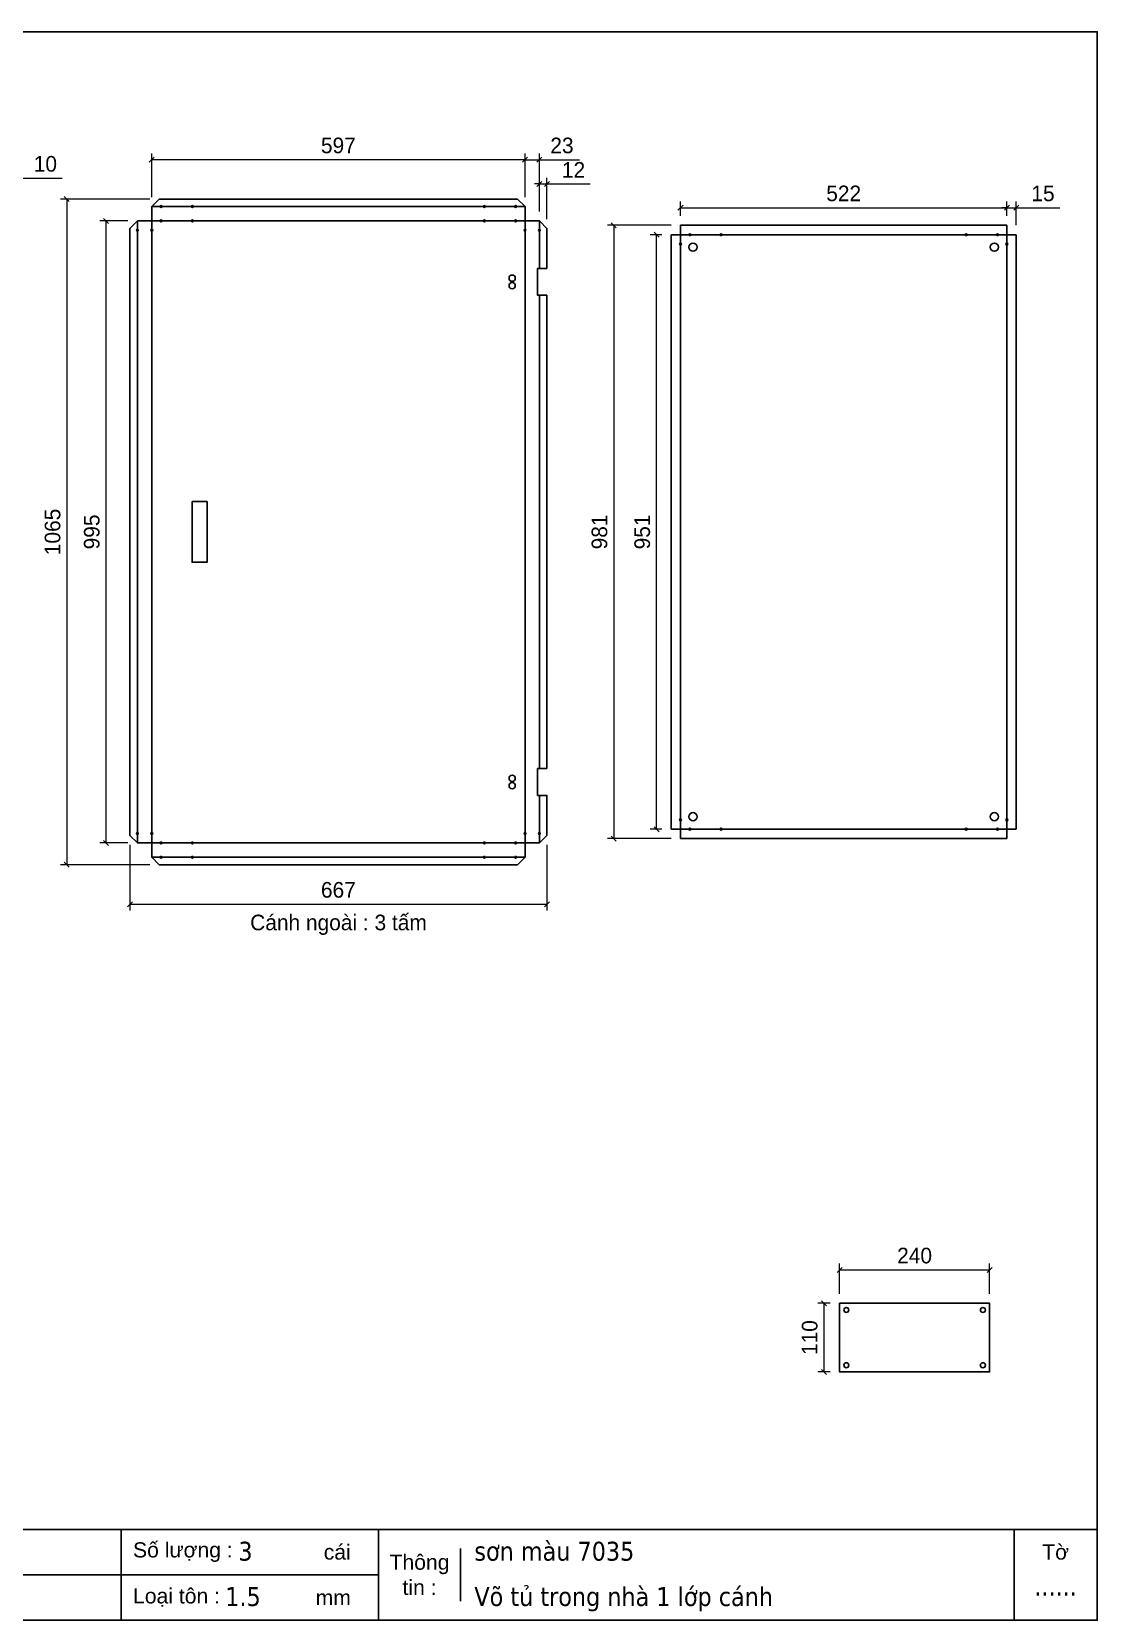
# Model space of a CAD drawing. Header units: millimetres. Extents: x 0 to 3594, y 0 to 2541.
# Drawn here: x 1890 to 3594, y 0 to 2541 of the extents above; entities that cross this region are included whole.
import ezdxf
from ezdxf.enums import TextEntityAlignment as Align

# ---------------------------------------------------------------- set-up
doc = ezdxf.new("R2010")
doc.units = ezdxf.units.MM
doc.layers.add('CNC', color=7, linetype='Continuous')
doc.layers.add('DIM', color=253, linetype='Continuous')
doc.styles.add('Arial', font='arial.ttf')
doc.styles.add('Tahoma (Input Text)', font='tahoma.ttf')
doc.dimstyles.new('Dim-25', dxfattribs={"dimtxt": 25, "dimasz": 8, "dimexe": 10, "dimexo": 15, "dimgap": 10, "dimtad": 1, "dimdec": 0, "dimtxsty": 'Standard', "dimblk": 'OBLIQUE', "dimcen": 10, "dimclrd": 5, "dimclre": 5, "dimclrt": 3, "dimazin": 3, "dimtfac": 1, "dimtdec": 0, "dimtmove": 0, "dimatfit": 3, "dimldrblk": 'OBLIQUE', "dimlwd": 9, "dimlwe": 9})

# ---------------------------------------------------------------- blocks, each defined once
blk = doc.blocks.new('khungtenAsean2')
at = {"color": 7}
for p, q in [((2970, -1980), (0, -1980)), ((1680, -1980), (1680, -2100)), ((2020, -1980), (2020, -2100)), ((2860, -1980), (2860, -2100)), ((2128.3, -2005), (2128.3, -2075)), ((2020, -2040), (0, -2040))]:
    blk.add_line(p, q, dxfattribs=at)
blk.add_lwpolyline([(0, 0), (2970, 0), (2970, -2100), (0, -2100)], close=True, dxfattribs=at)
at = {"color": 2, "char_height": 20, "style": 'Arial'}
for s, insert, width, attachment_point in [('  Số lượng :', (1680, -2010), 917.634, 4), ('cái', (1947.6, -2010), 917.634, 4), ('Thông\\Ptin :', (2074.2, -2040), 108.311, 5), ('Tờ', (2915, -2010), 110, 5), ('  Loại tôn :', (1680, -2070), 917.634, 4), ('mm', (1936.9, -2070), 917.634, 4)]:
    blk.add_mtext(s, dxfattribs=dict(at, insert=insert, width=width, attachment_point=attachment_point))
at = {"color": 1, "style": 'Tahoma (Input Text)', "flags": 8}
for tag, p in [('#03', (506.6, -2019.3)), ('#01', (137.1, -2021.3)), ('#05', (1106.6, -2021.3)), ('#07', (1834.7, -2021.3)), ('#09', (2146.7, -2021.3)), ('#02', (98.5, -2081.3)), ('#04', (486.1, -2081.3)), ('#06', (1065.3, -2081.3)), ('#08', (1817.4, -2081.3)), ('#10', (2146.7, -2081.3))]:
    blk.add_attdef(tag, p, '', height=25, dxfattribs=at)
blk.add_attdef('#11', text='', height=25, dxfattribs=at).set_placement((2915, -2067.3), align=Align.CENTER)
blk = doc.blocks.new('*D13')
at = {"color": 0, "linetype": 'ByBlock', "lineweight": -2}
for p, q in [((1854.7, 2302.8), (1862.7, 2310.8)), ((1872.7, 2310.8), (1864.7, 2302.8))]:
    blk.add_line(p, q, dxfattribs=at)
at = {"layer": 'Defpoints', "color": 0, "transparency": 16777216}
for p in [(1868.7, 2306.8), (1858.7, 2239.4), (1868.7, 2239.4)]:
    blk.add_point(p, dxfattribs=at)
at = {"layer": 'DIM', "color": 5, "lineweight": 9, "transparency": 16777216}
for p, q in [((1858.7, 2254.4), (1858.7, 2316.8)), ((1868.7, 2254.4), (1868.7, 2316.8)), ((1858.7, 2306.8), (1850.7, 2306.8)), ((1858.7, 2306.8), (1868.7, 2306.8)), ((1868.7, 2306.8), (1938.1, 2306.8))]:
    blk.add_line(p, q, dxfattribs=at)
at = {"layer": 'DIM', "color": 3, "transparency": 16777216, "insert": (1911.4, 2329.6), "char_height": 25, "attachment_point": 5}
blk.add_mtext('10', dxfattribs=at)
blk = doc.blocks.new('_Oblique')
at = {"color": 0, "linetype": 'ByBlock', "lineweight": -2}
blk.add_line((-0.5, -0.5), (0.5, 0.5), dxfattribs=at)
blk = doc.blocks.new('*D24')
at = {"color": 0, "linetype": 'ByBlock', "lineweight": -2}
for p, q in [((3185.6, 564.4), (3177.6, 556.4)), ((3417.6, 556.4), (3425.6, 564.4))]:
    blk.add_line(p, q, dxfattribs=at)
at = {"layer": 'Defpoints', "color": 0, "ltscale": 3, "transparency": 16777216}
for p in [(3421.6, 560.4), (3181.6, 507.1), (3421.6, 507.1)]:
    blk.add_point(p, dxfattribs=at)
at = {"layer": 'DIM', "color": 5, "lineweight": 9, "ltscale": 3, "transparency": 16777216}
for p, q in [((3181.6, 522.1), (3181.6, 570.4)), ((3181.6, 560.4), (3421.6, 560.4)), ((3421.6, 522.1), (3421.6, 570.4))]:
    blk.add_line(p, q, dxfattribs=at)
at = {"layer": 'DIM', "color": 3, "ltscale": 3, "transparency": 16777216, "insert": (3301.6, 583.2), "char_height": 25, "attachment_point": 5}
blk.add_mtext('240', dxfattribs=at)
blk = doc.blocks.new('*D25')
at = {"color": 0, "linetype": 'ByBlock', "lineweight": -2}
for p, q in [((3160.7, 503.1), (3152.7, 511.1)), ((3152.7, 401.1), (3160.7, 393.1))]:
    blk.add_line(p, q, dxfattribs=at)
at = {"layer": 'Defpoints', "color": 0, "ltscale": 3, "transparency": 16777216}
for p in [(3181.6, 507.1), (3156.7, 397.1), (3181.6, 397.1)]:
    blk.add_point(p, dxfattribs=at)
at = {"layer": 'DIM', "color": 5, "lineweight": 9, "ltscale": 3, "transparency": 16777216}
for p, q in [((3166.6, 507.1), (3146.7, 507.1)), ((3156.7, 507.1), (3156.7, 397.1)), ((3166.6, 397.1), (3146.7, 397.1))]:
    blk.add_line(p, q, dxfattribs=at)
at = {"layer": 'DIM', "color": 3, "ltscale": 3, "transparency": 16777216, "insert": (3133.9, 452.1), "char_height": 25, "attachment_point": 5, "rotation": 90}
blk.add_mtext('110', dxfattribs=at)
blk = doc.blocks.new('f3daunguoc')
at = {"layer": 'CNC', "color": 2, "lineweight": -3}
blk.add_circle((0, 0), 1.5, dxfattribs=at)
blk = doc.blocks.new('*D26')
at = {"color": 0, "linetype": 'ByBlock', "lineweight": -2}
for p, q in [((2697.5, 2293.6), (2705.5, 2301.6)), ((2717.5, 2301.6), (2709.5, 2293.6))]:
    blk.add_line(p, q, dxfattribs=at)
at = {"layer": 'Defpoints', "color": 0, "transparency": 16777216}
for p in [(2713.5, 2297.6), (2701.5, 2238.4), (2713.5, 2226.4)]:
    blk.add_point(p, dxfattribs=at)
at = {"layer": 'DIM', "color": 5, "lineweight": 9, "transparency": 16777216}
for p, q in [((2701.5, 2297.6), (2693.5, 2297.6)), ((2701.5, 2253.4), (2701.5, 2307.6)), ((2701.5, 2297.6), (2713.5, 2297.6)), ((2713.5, 2241.4), (2713.5, 2307.6)), ((2713.5, 2297.6), (2782.7, 2297.6))]:
    blk.add_line(p, q, dxfattribs=at)
at = {"layer": 'DIM', "color": 3, "transparency": 16777216, "insert": (2756.1, 2320.1), "char_height": 25, "attachment_point": 5}
blk.add_mtext('12', dxfattribs=at)
blk = doc.blocks.new('*D27')
at = {"color": 0, "linetype": 'ByBlock', "lineweight": -2}
for p, q in [((2682.5, 2340.2), (2674.5, 2332.2)), ((2697.5, 2332.2), (2705.5, 2340.2))]:
    blk.add_line(p, q, dxfattribs=at)
at = {"layer": 'Defpoints', "color": 0, "transparency": 16777216}
for p in [(2701.5, 2336.2), (2678.5, 2261.4), (2701.5, 2238.4)]:
    blk.add_point(p, dxfattribs=at)
at = {"layer": 'DIM', "color": 5, "lineweight": 9, "transparency": 16777216}
for p, q in [((2678.5, 2276.4), (2678.5, 2346.2)), ((2701.5, 2253.4), (2701.5, 2346.2)), ((2678.5, 2336.2), (2701.5, 2336.2)), ((2701.5, 2336.2), (2765.7, 2336.2))]:
    blk.add_line(p, q, dxfattribs=at)
at = {"layer": 'DIM', "color": 3, "transparency": 16777216, "insert": (2737.6, 2359), "char_height": 25, "attachment_point": 5}
blk.add_mtext('23', dxfattribs=at)
blk = doc.blocks.new('*D28')
at = {"color": 0, "linetype": 'ByBlock', "lineweight": -2}
for p, q in [((2085.5, 2340.2), (2077.5, 2332.2)), ((2674.5, 2332.2), (2682.5, 2340.2))]:
    blk.add_line(p, q, dxfattribs=at)
at = {"layer": 'Defpoints', "color": 0, "transparency": 16777216}
for p in [(2081.5, 2336.2), (2081.5, 2261.4), (2678.5, 2261.4)]:
    blk.add_point(p, dxfattribs=at)
at = {"layer": 'DIM', "color": 5, "lineweight": 9, "transparency": 16777216}
for p, q in [((2081.5, 2276.4), (2081.5, 2346.2)), ((2678.5, 2276.4), (2678.5, 2346.2)), ((2678.5, 2336.2), (2081.5, 2336.2))]:
    blk.add_line(p, q, dxfattribs=at)
at = {"layer": 'DIM', "color": 3, "transparency": 16777216, "insert": (2380, 2359), "char_height": 25, "attachment_point": 5}
blk.add_mtext('597', dxfattribs=at)
blk = doc.blocks.new('*D29')
at = {"color": 0, "linetype": 'ByBlock', "lineweight": -2}
for p, q in [((1949.7, 2269.4), (1941.7, 2277.4)), ((1941.7, 1212.4), (1949.7, 1204.4))]:
    blk.add_line(p, q, dxfattribs=at)
at = {"layer": 'Defpoints', "color": 0, "transparency": 16777216}
for p in [(2093.6, 2273.4), (1945.7, 1208.4), (2093.7, 1208.4)]:
    blk.add_point(p, dxfattribs=at)
at = {"layer": 'DIM', "color": 5, "lineweight": 9, "transparency": 16777216}
for p, q in [((2078.6, 2273.4), (1935.7, 2273.4)), ((1945.7, 2273.4), (1945.7, 1208.4)), ((2078.7, 1208.4), (1935.7, 1208.4))]:
    blk.add_line(p, q, dxfattribs=at)
at = {"layer": 'DIM', "color": 3, "transparency": 16777216, "insert": (1923, 1740.9), "char_height": 25, "attachment_point": 5, "rotation": 90}
blk.add_mtext('1065', dxfattribs=at)
blk = doc.blocks.new('*D30')
at = {"color": 0, "linetype": 'ByBlock', "lineweight": -2}
for p, q in [((2012.4, 2234.4), (2004.4, 2242.4)), ((2004.4, 1247.4), (2012.4, 1239.4))]:
    blk.add_line(p, q, dxfattribs=at)
at = {"layer": 'Defpoints', "color": 0, "transparency": 16777216}
for p in [(2008.4, 2238.4), (2058.5, 2238.4), (2058.5, 1243.4)]:
    blk.add_point(p, dxfattribs=at)
at = {"layer": 'DIM', "color": 5, "lineweight": 9, "transparency": 16777216}
for p, q in [((2043.5, 2238.4), (1998.4, 2238.4)), ((2008.4, 1243.4), (2008.4, 2238.4)), ((2043.5, 1243.4), (1998.4, 1243.4))]:
    blk.add_line(p, q, dxfattribs=at)
at = {"layer": 'DIM', "color": 3, "transparency": 16777216, "insert": (1985.7, 1740.9), "char_height": 25, "attachment_point": 5, "rotation": 90}
blk.add_mtext('995', dxfattribs=at)
blk = doc.blocks.new('*D31')
at = {"color": 0, "linetype": 'ByBlock', "lineweight": -2}
for p, q in [((2050.5, 1149.4), (2042.5, 1141.4)), ((2709.5, 1141.4), (2717.5, 1149.4))]:
    blk.add_line(p, q, dxfattribs=at)
at = {"layer": 'Defpoints', "color": 0, "transparency": 16777216}
for p in [(2046.5, 1255.4), (2713.5, 1255.4), (2713.5, 1145.4)]:
    blk.add_point(p, dxfattribs=at)
at = {"layer": 'DIM', "color": 5, "lineweight": 9, "transparency": 16777216}
for p, q in [((2046.5, 1240.4), (2046.5, 1135.4)), ((2713.5, 1240.4), (2713.5, 1135.4)), ((2046.5, 1145.4), (2713.5, 1145.4))]:
    blk.add_line(p, q, dxfattribs=at)
at = {"layer": 'DIM', "color": 3, "transparency": 16777216, "insert": (2380, 1168.2), "char_height": 25, "attachment_point": 5}
blk.add_mtext('667', dxfattribs=at)
blk = doc.blocks.new('*D32')
at = {"color": 0, "linetype": 'ByBlock', "lineweight": -2}
for p, q in [((3445.2, 2255.5), (3453.2, 2263.5)), ((3468.2, 2263.5), (3460.2, 2255.5))]:
    blk.add_line(p, q, dxfattribs=at)
at = {"layer": 'Defpoints', "color": 0, "ltscale": 3, "transparency": 16777216}
for p in [(3464.2, 2259.5), (3449.2, 2231.4), (3464.2, 2216.4)]:
    blk.add_point(p, dxfattribs=at)
at = {"layer": 'DIM', "color": 5, "lineweight": 9, "ltscale": 3, "transparency": 16777216}
for p, q in [((3449.2, 2246.4), (3449.2, 2269.5)), ((3464.2, 2231.4), (3464.2, 2269.5)), ((3449.2, 2259.5), (3441.2, 2259.5)), ((3449.2, 2259.5), (3464.2, 2259.5)), ((3464.2, 2259.5), (3533.8, 2259.5))]:
    blk.add_line(p, q, dxfattribs=at)
at = {"layer": 'DIM', "color": 3, "ltscale": 3, "transparency": 16777216, "insert": (3507, 2282.3), "char_height": 25, "attachment_point": 5}
blk.add_mtext('15', dxfattribs=at)
blk = doc.blocks.new('*D33')
at = {"color": 0, "linetype": 'ByBlock', "lineweight": -2}
for p, q in [((2931.2, 2263.5), (2923.2, 2255.5)), ((3445.2, 2255.5), (3453.2, 2263.5))]:
    blk.add_line(p, q, dxfattribs=at)
at = {"layer": 'Defpoints', "color": 0, "ltscale": 3, "transparency": 16777216}
for p in [(3449.2, 2259.5), (2927.2, 2231.4), (3449.2, 2231.4)]:
    blk.add_point(p, dxfattribs=at)
at = {"layer": 'DIM', "color": 5, "lineweight": 9, "ltscale": 3, "transparency": 16777216}
for p, q in [((2927.2, 2246.4), (2927.2, 2269.5)), ((3449.2, 2246.4), (3449.2, 2269.5)), ((2927.2, 2259.5), (3449.2, 2259.5))]:
    blk.add_line(p, q, dxfattribs=at)
at = {"layer": 'DIM', "color": 3, "ltscale": 3, "transparency": 16777216, "insert": (3188.2, 2282.3), "char_height": 25, "attachment_point": 5}
blk.add_mtext('522', dxfattribs=at)
blk = doc.blocks.new('*D34')
at = {"color": 0, "linetype": 'ByBlock', "lineweight": -2}
for p, q in [((2824.5, 2227.4), (2816.5, 2235.4)), ((2816.5, 1254.4), (2824.5, 1246.4))]:
    blk.add_line(p, q, dxfattribs=at)
at = {"layer": 'Defpoints', "color": 0, "ltscale": 3, "transparency": 16777216}
for p in [(2927.2, 2231.4), (2820.5, 1250.4), (2927.2, 1250.4)]:
    blk.add_point(p, dxfattribs=at)
at = {"layer": 'DIM', "color": 5, "lineweight": 9, "ltscale": 3, "transparency": 16777216}
for p, q in [((2912.2, 2231.4), (2810.5, 2231.4)), ((2820.5, 2231.4), (2820.5, 1250.4)), ((2912.2, 1250.4), (2810.5, 1250.4))]:
    blk.add_line(p, q, dxfattribs=at)
at = {"layer": 'DIM', "color": 3, "ltscale": 3, "transparency": 16777216, "insert": (2797.7, 1740.9), "char_height": 25, "attachment_point": 5, "rotation": 90}
blk.add_mtext('981', dxfattribs=at)
blk = doc.blocks.new('*D35')
at = {"color": 0, "linetype": 'ByBlock', "lineweight": -2}
for p, q in [((2892.9, 2212.4), (2884.9, 2220.4)), ((2884.9, 1269.4), (2892.9, 1261.4))]:
    blk.add_line(p, q, dxfattribs=at)
at = {"layer": 'Defpoints', "color": 0, "ltscale": 3, "transparency": 16777216}
for p in [(2888.9, 2216.4), (2912.2, 2216.4), (2912.2, 1265.4)]:
    blk.add_point(p, dxfattribs=at)
at = {"layer": 'DIM', "color": 5, "lineweight": 9, "ltscale": 3, "transparency": 16777216}
for p, q in [((2897.2, 2216.4), (2878.9, 2216.4)), ((2888.9, 1265.4), (2888.9, 2216.4)), ((2897.2, 1265.4), (2878.9, 1265.4))]:
    blk.add_line(p, q, dxfattribs=at)
at = {"layer": 'DIM', "color": 3, "ltscale": 3, "transparency": 16777216, "insert": (2866.1, 1740.9), "char_height": 25, "attachment_point": 5, "rotation": 90}
blk.add_mtext('951', dxfattribs=at)

msp = doc.modelspace()

# ---------------------------------------------------------------- linework, layer by layer
at = {"color": 2}
for points in [[(2713.5, 1362.4), (2698.5, 1362.4), (2698.5, 1319.4), (2713.5, 1319.4), (2713.5, 1255.4), (2701.5, 1243.4), (2678.5, 1243.4), (2678.5, 1220.4), (2666.5, 1208.4), (2093.5, 1208.4), (2081.5, 1220.4), (2081.5, 1243.4), (2058.5, 1243.4), (2046.5, 1255.4), (2046.5, 2226.4), (2058.5, 2238.4), (2081.5, 2238.4), (2081.5, 2261.4), (2093.5, 2273.4), (2666.5, 2273.4), (2678.5, 2261.4), (2678.5, 2238.4), (2701.5, 2238.4), (2713.5, 2226.4), (2713.5, 2162.4)], [(2713.5, 2119.4), (2698.5, 2119.4), (2698.5, 2162.4), (2713.5, 2162.4)]]:
    msp.add_lwpolyline(points, dxfattribs=at)
at = {"color": 7}
for points in [[(2058.5, 1243.4), (2058.5, 2238.4)], [(2081.5, 2261.4), (2678.5, 2261.4)], [(2701.5, 2238.4), (2701.5, 2162.4)], [(2912.2, 1265.4), (2912.2, 2216.4)], [(2927.2, 2231.4), (3449.2, 2231.4)], [(3464.2, 2216.4), (3464.2, 1265.4)], [(2701.5, 2119.4), (2701.5, 1362.4)], [(2713.5, 2119.4), (2713.5, 1362.4)], [(2701.5, 1319.4), (2701.5, 1243.4)], [(3449.2, 1250.4), (2927.2, 1250.4)], [(2678.5, 1220.4), (2081.5, 1220.4)]]:
    msp.add_lwpolyline(points, dxfattribs=at)
for points in [[(2081.5, 2238.4), (2678.5, 2238.4), (2678.5, 1243.4), (2081.5, 1243.4)], [(2927.2, 2216.4), (3449.2, 2216.4), (3449.2, 1265.4), (2927.2, 1265.4)], [(3181.6, 507.1), (3421.6, 507.1), (3421.6, 397.1), (3181.6, 397.1)]]:
    msp.add_lwpolyline(points, close=True, dxfattribs=at)
at = {"color": 7, "ltscale": 3}
for points in [[(2927.2, 2231.4), (2927.2, 2216.4), (2912.2, 2216.4)], [(3449.2, 2231.4), (3449.2, 2216.4), (3464.2, 2216.4)], [(2927.2, 1250.4), (2927.2, 1265.4), (2912.2, 1265.4)], [(3449.2, 1250.4), (3449.2, 1265.4), (3464.2, 1265.4)]]:
    msp.add_lwpolyline(points, dxfattribs=at)
at = {"color": 2, "ltscale": 3}
msp.add_lwpolyline([(2146, 1789.4), (2170, 1789.4), (2170, 1692.4), (2146, 1692.4)], close=True, dxfattribs=at)
for centre in [(2947.2, 2196.4), (3429.2, 2196.4), (2947.2, 1285.4), (3429.2, 1285.4)]:
    msp.add_circle(centre, 6.5, dxfattribs=at)
at = {"color": 2}
for centre in [(2658, 2146.9), (2658, 2134.9), (2658, 1346.9), (2658, 1334.9)]:
    msp.add_circle(centre, 5, dxfattribs=at)
at = {"color": 7}
for centre in [(3192.4, 496.3), (3410.9, 496.3), (3192.4, 407.8), (3410.9, 407.8)]:
    msp.add_circle(centre, 4, dxfattribs=at)

# ---------------------------------------------------------------- block references
ref = msp.add_blockref('khungtenAsean2', (0, 2541), dxfattribs=dict(at, xscale=1.20999999999185, yscale=1.20999999999185, zscale=1.20999999999185))
ref.add_attrib('#11', '......', dxfattribs={"color": 1, "height": 30.25, "style": 'Tahoma (Input Text)'}).set_placement((3527.1, 39.5), align=Align.CENTER)
ref.add_attrib('#09', 'sơn màu 7035', (2597.5, 95.3), dxfattribs={"color": 1, "height": 30.25, "style": 'Tahoma (Input Text)'})
ref.add_attrib('#10', 'Võ tủ trong nhà 1 lớp cánh', (2597.5, 22.7), dxfattribs={"color": 1, "height": 30.25, "style": 'Tahoma (Input Text)'})
ref.add_attrib('#08', '1.5 ', (2199.1, 22.7), dxfattribs={"color": 1, "height": 30.25, "style": 'Tahoma (Input Text)'})
ref.add_attrib('#07', '3 ', (2220, 95.3), dxfattribs={"color": 1, "height": 30.25, "style": 'Tahoma (Input Text)'})
at = {"lineweight": -3, "xscale": -1, "rotation": 180}
for p in [(2096.5, 2261.4), (2146.5, 2261.4), (2096.5, 2238.4), (2146.5, 2238.4), (2058.5, 2223.4), (2081.5, 2223.4), (2942.2, 2216.4), (2992.2, 2216.4), (2927.2, 2201.4)]:
    msp.add_blockref('f3daunguoc', p, dxfattribs=at)
at = {"lineweight": -3, "rotation": 180}
for p in [(2613.5, 2261.4), (2663.5, 2261.4), (2613.5, 2238.4), (2663.5, 2238.4), (2678.5, 2223.4), (2701.5, 2223.4), (3384.2, 2216.4), (3434.2, 2216.4), (3449.2, 2201.4)]:
    msp.add_blockref('f3daunguoc', p, dxfattribs=at)
at = {"lineweight": -3}
for p in [(2927.2, 1280.4), (2058.5, 1258.4), (2081.5, 1258.4), (2942.2, 1265.4), (2992.2, 1265.4), (2096.5, 1243.4), (2096.5, 1220.4), (2146.5, 1243.4), (2146.5, 1220.4)]:
    msp.add_blockref('f3daunguoc', p, dxfattribs=at)
at = {"lineweight": -3, "xscale": -1}
for p in [(3449.2, 1280.4), (2678.5, 1258.4), (2701.5, 1258.4), (3384.2, 1265.4), (3434.2, 1265.4), (2613.5, 1243.4), (2613.5, 1220.4), (2663.5, 1243.4), (2663.5, 1220.4)]:
    msp.add_blockref('f3daunguoc', p, dxfattribs=at)

# ---------------------------------------------------------------- texts
at = {"color": 2, "insert": (2380.2, 1112.4), "char_height": 25, "width": 1072, "attachment_point": 5}
msp.add_mtext('Cánh ngoài : 3 tấm', dxfattribs=at)

# ---------------------------------------------------------------- dimensions: what is measured, and where the dimension line sits
at = {"layer": 'DIM', "color": 2}
for base, p1, p2, picture, middle in [((2081.5, 2336.2), (2678.5, 2261.4), (2081.5, 2261.4), '*D28', (2380, 2359)), ((2701.5, 2336.2), (2678.5, 2261.4), (2701.5, 2238.4), '*D27', (2737.6, 2359)), ((2713.5, 2297.6), (2701.5, 2238.4), (2713.5, 2226.4), '*D26', (2756.1, 2320.1)), ((2713.5, 1145.4), (2046.5, 1255.4), (2713.5, 1255.4), '*D31', (2380, 1168.2))]:
    dim = msp.add_linear_dim(base=base, p1=p1, p2=p2, dimstyle='Dim-25', dxfattribs=at)
    dim.commit()
    dim.dimension.update_dxf_attribs({"geometry": picture, "text_midpoint": middle})
at = {"layer": 'DIM', "color": 7}
dim = msp.add_linear_dim(base=(1868.7, 2306.8), p1=(1858.7, 2239.4), p2=(1868.7, 2239.4), angle=180, dimstyle='Dim-25', dxfattribs=at)
dim.commit()
dim.dimension.update_dxf_attribs({"geometry": '*D13', "text_midpoint": (1911.4, 2329.6)})
at = {"layer": 'DIM', "color": 7, "ltscale": 3}
for base, p1, p2, picture, middle in [((3449.2, 2259.5), (2927.2, 2231.4), (3449.2, 2231.4), '*D33', (3188.2, 2282.3)), ((3421.6, 560.4), (3181.6, 507.1), (3421.6, 507.1), '*D24', (3301.6, 583.2))]:
    dim = msp.add_linear_dim(base=base, p1=p1, p2=p2, dimstyle='Dim-25', dxfattribs=at)
    dim.commit()
    dim.dimension.update_dxf_attribs({"geometry": picture, "text_midpoint": middle})
dim = msp.add_linear_dim(base=(3464.2, 2259.5), p1=(3449.2, 2231.4), p2=(3464.2, 2216.4), dimstyle='Dim-25', dxfattribs=at)
dim.commit()
dim.dimension.update_dxf_attribs({"geometry": '*D32', "text_midpoint": (3507, 2259.5), "dimtype": 160})
at = {"layer": 'DIM', "color": 2}
for base, p1, p2, picture, middle in [((1945.7, 1208.4), (2093.6, 2273.4), (2093.7, 1208.4), '*D29', (1923, 1740.9)), ((2008.4, 2238.4), (2058.5, 1243.4), (2058.5, 2238.4), '*D30', (1985.7, 1740.9))]:
    dim = msp.add_linear_dim(base=base, p1=p1, p2=p2, angle=90, dimstyle='Dim-25', dxfattribs=at)
    dim.commit()
    dim.dimension.update_dxf_attribs({"geometry": picture, "text_midpoint": middle})
at = {"layer": 'DIM', "color": 7, "ltscale": 3}
dim = msp.add_linear_dim(base=(2820.5, 1250.4), p1=(2927.2, 2231.4), p2=(2927.2, 1250.4), angle=90, dimstyle='Dim-25', dxfattribs=at)
dim.commit()
dim.dimension.update_dxf_attribs({"geometry": '*D34', "text_midpoint": (2820.5, 1740.9), "dimtype": 160})
for base, p1, p2, picture, middle in [((2888.9, 2216.4), (2912.2, 1265.4), (2912.2, 2216.4), '*D35', (2866.1, 1740.9)), ((3156.7, 397.1), (3181.6, 507.1), (3181.6, 397.1), '*D25', (3133.9, 452.1))]:
    dim = msp.add_linear_dim(base=base, p1=p1, p2=p2, angle=90, dimstyle='Dim-25', dxfattribs=at)
    dim.commit()
    dim.dimension.update_dxf_attribs({"geometry": picture, "text_midpoint": middle})

doc.saveas('drawing.dxf')
